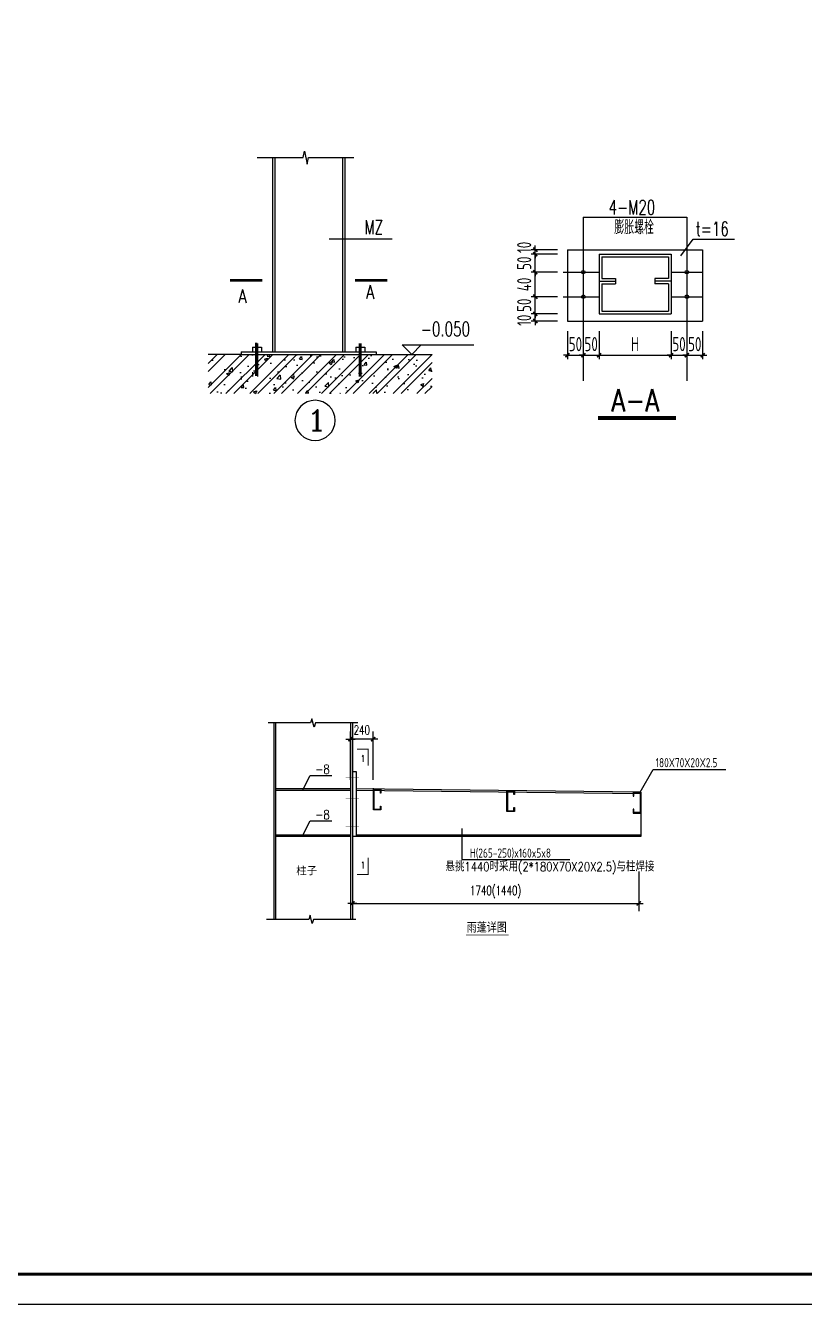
# Model space of a CAD drawing. Extents: x 2303022 to 2899168, y 17226141 to 18257813.
# Drawn here: x 2447836 to 2486394, y 17298137 to 17361442 of the extents above; entities that cross this region are included whole.
import ezdxf
from ezdxf.enums import TextEntityAlignment as Align

# ---------------------------------------------------------------- set-up
doc = ezdxf.new("R2010")
doc.units = 0
doc.header["$LTSCALE"] = 1000
doc.header["$MEASUREMENT"] = 0
doc.linetypes.add('CENTER2', pattern=[28.575, 19.05, -3.175, 3.175, -3.175])
doc.layers.get('Defpoints').update_dxf_attribs({"color": 250})
for name, color, linetype in [('03', 3, 'Continuous'), ('253', 253, 'Continuous'), ('3T_WOOD', 21, 'Continuous'), ('dim', 7, 'Continuous'), ('HYTK-GK', 7, 'Continuous'), ('L3', 3, 'Continuous'), ('OTHER', 7, 'Continuous'), ('PUB_DIM', 161, 'Continuous'), ('PUB_TEXT', 7, 'Continuous'), ('TK', 4, 'Continuous')]:
    doc.layers.add(name, color=color, linetype=linetype)
doc.layers.add('尺寸标注', color=9, linetype='Continuous', lineweight=18)
doc.styles.add('-宋体', font='', dxfattribs={"width": 0.8})
doc.styles.add('_HZHT', font='txt.shx', dxfattribs={"bigfont": 'HZHT.shx'})
doc.styles.add('_HZTXT', font='txt.shx', dxfattribs={"width": 0.8, "bigfont": 'hztxt.shx'})
doc.styles.add('_TSSDENG', font='TSSDENG', dxfattribs={"width": 0.666667})
doc.styles.add('COMP', font='COMPLEX.shx', dxfattribs={"bigfont": 'hztxt'})
doc.styles.add('DIM_FONT', font='SIMPLEX', dxfattribs={"width": 0.7, "bigfont": 'GBCBIG'})
doc.styles.add('ROMANS', font='romans', dxfattribs={"width": 0.65, "height": 231.275})
doc.styles.add('TSSD_Dimension', font='Tssdeng.shx', dxfattribs={"width": 0.7, "bigfont": 'hztxt.shx'})
doc.styles.add('TSSD_REIN', font='tssdeng.shx', dxfattribs={"width": 0.7, "bigfont": 'tssdchn.shx'})
doc.styles.get('-宋体').set_extended_font_data('SimSun')
doc.dimstyles.new('dimn', dxfattribs={"dimtxt": 300, "dimasz": 1, "dimexe": 250, "dimexo": 300, "dimgap": 150, "dimtad": 1, "dimdec": 0, "dimzin": 0, "dimdsep": 46, "dimtxsty": 'DIM_FONT', "dimblk": '_DIMX', "dimcen": 0, "dimdle": 100, "dimclrt": 7, "dimadec": 1, "dimazin": 0, "dimtfac": 1, "dimtdec": 0, "dimtix": 1, "dimtmove": 2, "dimatfit": 3, "dimldrblk": 'ARCHTICK', "dimfxl": 0, "dimtolj": 1, "dimtzin": 0, "dimarcsym": 0})
doc.dimstyles.new('TSSD_200_200', dxfattribs={"dimtxt": 700, "dimasz": 200, "dimexe": 200, "dimexo": 500, "dimgap": 200, "dimtad": 1, "dimdec": 0, "dimzin": 0, "dimdsep": 46, "dimtxsty": 'TSSD_Dimension', "dimblk": 'ARCHTICK', "dimblk1": 'ARCHTICK', "dimblk2": 'ARCHTICK', "dimcen": 0, "dimdle": 200, "dimclrt": 7, "dimadec": 0, "dimazin": 0, "dimtfac": 1, "dimtdec": 0, "dimtix": 1, "dimtmove": 2, "dimatfit": 3, "dimfxl": 0, "dimtolj": 1, "dimtzin": 0, "dimarcsym": 0})

# ---------------------------------------------------------------- blocks, each defined once
blk = doc.blocks.new('34321423432')
h = blk.add_hatch()
h.set_pattern_fill('AR-CONC', color=256, scale=167.215104, style=0)
h.set_pattern_definition([(50, (-910019.4, 7031483.9), (1199.36736, -104.93105), [125.41133, -1379.52461]), (355, (-910019.4, 7031483.9), (-232.01319, 1257.77886), [100.32906, -1103.61969]), (100.4514, (-909919.5, 7031475.2), (967.355064, 1152.84705), [106.583225, -1172.41551]), (46.1842, (-910019.4, 7031818.4), (1784.58823, -276.77279), [188.117, -2069.28691]), (96.6356, (-909870.7, 7031795.3), (1562.89722, 1628.87221), [159.87484, -1758.62299]), (351.1842, (-910019.4, 7031818.4), (1562.89594, 1628.87343), [150.4936, -1655.42953]), (21, (-909852.2, 7031734.75), (998.11875, -673.239597), [125.41133, -1379.52461]), (326, (-909852.2, 7031734.8), (406.85999, 1212.5604), [100.32906, -1103.61969]), (71.4514, (-909769, 7031678.6), (1404.97914, 539.319706), [106.583225, -1172.41551]), (37.5, (-910019.4, 7031483.93), (20.333115, 556.648804), [0, -1090.242478, 0, -1120.341197, 0, -1107.800064]), (7.5, (-910019.4, 7031483.9), (439.892, 659.515954), [0, -638.761697, 0, -1065.160213, 0, -422.218138]), (327.5, (-910392.3, 7031483.93), (892.631742, -37.715152), [0, -418.03776, 0, -1304.27781, 0, -1730.676327]), (317.5, (-910559.5, 7031483.9), (975.17536, 167.39065), [0, -543.44909, 0, -866.17424, 0, -1229.031015])])
h.paths.add_polyline_path([(8046545, 20759949), (8044472, 20759949), (8039456, 20759949), (8038228, 20759949), (8038228, 20758498), (8046545, 20758498)])
h = blk.add_hatch()
h.set_pattern_fill('ANSI32', color=256, scale=1672.15104, style=0)
h.set_pattern_definition([(45, (-910019.4, 7031483.9), (-443.396002, 443.396002), []), (45, (-909723.8, 7031483.9), (-443.396002, 443.396002), [])])
h.paths.add_polyline_path([(8046545, 20759949), (8044472, 20759949), (8039456, 20759949), (8038228, 20759949), (8038228, 20758498), (8046545, 20758498)])
for p, q in [((8045060, 20764234), (8042728, 20764234)), ((8040008, 20759153), (8040008, 20760380)), ((8040041, 20759153), (8040041, 20760380)), ((8040074, 20759131), (8040074, 20760358)), ((8043853, 20759131), (8043853, 20760358)), ((8043887, 20759131), (8043887, 20760358)), ((8043920, 20759131), (8043920, 20760358)), ((8039456, 20759949), (8038235, 20759949)), ((8044472, 20759949), (8046548, 20759949))]:
    blk.add_line(p, q)
at = {"const_width": 52.3}
blk.add_lwpolyline([(8041456, 20757499, 1), (8042949, 20757499, 1)], format="xyb", close=True, dxfattribs=at)
at = {"layer": '03'}
for p, q in [((8040056, 20767264), (8041756, 20767264)), ((8040626, 20767264), (8040626, 20760049)), ((8040710, 20767264), (8040710, 20760049)), ((8041756, 20767264), (8041812, 20767490)), ((8041812, 20767490), (8041909, 20767013)), ((8041909, 20767013), (8041956, 20767264)), ((8041956, 20767264), (8043645, 20767264)), ((8043218, 20767264), (8043218, 20760049)), ((8043302, 20767264), (8043302, 20760049)), ((8039456, 20760049), (8044472, 20760049)), ((8044472, 20760049), (8044472, 20759949)), ((8045436, 20760303), (8048095, 20760303)), ((8045791, 20759949), (8045436, 20760303)), ((8045791, 20759949), (8046146, 20760303)), ((8039456, 20759949), (8044472, 20759949)), ((8044689, 20759949), (8046251, 20759949)), ((8039456, 20759124), (8039456, 20759023))]:
    blk.add_line(p, q, dxfattribs=at)
at = {"layer": '03', "color": 2}
for p, q in [((8039874, 20760216), (8040208, 20760216)), ((8040208, 20760216), (8040208, 20760049)), ((8043720, 20760216), (8044054, 20760216)), ((8043720, 20760216), (8043720, 20760049)), ((8044054, 20760216), (8044054, 20760049)), ((8039874, 20759291), (8039874, 20759124))]:
    blk.add_line(p, q, dxfattribs=at)
at = {"layer": '03', "const_width": 100}
for points in [[(8039043, 20762704), (8040243, 20762704)], [(8043686, 20762704), (8044887, 20762704)]]:
    blk.add_lwpolyline(points, dxfattribs=at)
at = {"layer": 'PUB_DIM'}
for p, q in [((8039456, 20760049), (8039456, 20759949)), ((8039874, 20760216), (8039874, 20760049))]:
    blk.add_line(p, q, dxfattribs=at)
at = {"style": 'COMP', "width": 2.333333}
blk.add_attdef('1', text='', height=762, dxfattribs=at).set_placement((8041875, 20757127), (8042637, 20757127), align=Align.FIT)
at = {"layer": 'L3', "style": 'ROMANS'}
for s, height, width, p in [('MZ', 525, 0.7, (8044031, 20764411)), ('A', 502, 0.8, (8039349, 20761861)), ('A', 502, 0.8, (8044096, 20762017))]:
    blk.add_text(s, height=height, dxfattribs=dict(at, width=width)).set_placement(p)
at = {"layer": 'L3', "style": 'ROMANS', "width": 0.7}
blk.add_text('-0.050', height=525, dxfattribs=at).set_placement((8046131, 20760472, 0), align=Align.BOTTOM_LEFT)
blk = doc.blocks.new('_ArchTick')
at = {"color": 0, "linetype": 'ByBlock', "const_width": 0.4}
blk.add_lwpolyline([(-0.5, -0.5), (0.5, 0.5)], dxfattribs=at)
blk = doc.blocks.new('*D723')
at = {"layer": 'Defpoints', "color": 0}
for p in [(8055535, 20747006), (8056121, 20747006), (8056121, 20745737)]:
    blk.add_point(p, dxfattribs=at)
at = {"layer": 'dim', "color": 0, "lineweight": -2}
for p, q in [((8055535, 20746631), (8055535, 20745587)), ((8056121, 20746631), (8056121, 20745587)), ((8055535, 20745737), (8055385, 20745737)), ((8055535, 20745737), (8056121, 20745737)), ((8056121, 20745737), (8056271, 20745737))]:
    blk.add_line(p, q, dxfattribs=at)
at = {"layer": 'dim', "color": 0, "lineweight": -2, "xscale": 150, "yscale": 150, "zscale": 150}
blk.add_blockref('_ArchTick', (8055535, 20745737), dxfattribs=at)
at = {"layer": 'dim', "color": 0, "lineweight": -2, "xscale": 150, "yscale": 150, "zscale": 150, "rotation": 180}
blk.add_blockref('_ArchTick', (8056121, 20745737), dxfattribs=at)
at = {"layer": 'dim', "color": 7, "insert": (8055828, 20746150), "char_height": 525, "attachment_point": 5, "style": 'TSSD_Dimension'}
blk.add_mtext('\\A1;50', dxfattribs=at)
blk = doc.blocks.new('*D724')
at = {"layer": 'Defpoints', "color": 0}
for p in [(8059967, 20747006), (8060552, 20747006), (8060552, 20745737)]:
    blk.add_point(p, dxfattribs=at)
at = {"layer": 'dim', "color": 0, "lineweight": -2}
for p, q in [((8059967, 20746631), (8059967, 20745587)), ((8060552, 20746631), (8060552, 20745587)), ((8059967, 20745737), (8059817, 20745737)), ((8059967, 20745737), (8060552, 20745737)), ((8060552, 20745737), (8060702, 20745737))]:
    blk.add_line(p, q, dxfattribs=at)
at = {"layer": 'dim', "color": 0, "lineweight": -2, "xscale": 150, "yscale": 150, "zscale": 150}
blk.add_blockref('_ArchTick', (8059967, 20745737), dxfattribs=at)
at = {"layer": 'dim', "color": 0, "lineweight": -2, "xscale": 150, "yscale": 150, "zscale": 150, "rotation": 180}
blk.add_blockref('_ArchTick', (8060552, 20745737), dxfattribs=at)
at = {"layer": 'dim', "color": 7, "insert": (8060259, 20746150), "char_height": 525, "attachment_point": 5, "style": 'TSSD_Dimension'}
blk.add_mtext('\\A1;50', dxfattribs=at)
blk = doc.blocks.new('*D725')
at = {"layer": 'Defpoints', "color": 0}
for p in [(8056121, 20747006), (8056706, 20747006), (8056706, 20745737)]:
    blk.add_point(p, dxfattribs=at)
at = {"layer": 'dim', "color": 0, "lineweight": -2}
for p, q in [((8056121, 20746631), (8056121, 20745587)), ((8056706, 20746631), (8056706, 20745587)), ((8056121, 20745737), (8055971, 20745737)), ((8056121, 20745737), (8056706, 20745737)), ((8056706, 20745737), (8056856, 20745737))]:
    blk.add_line(p, q, dxfattribs=at)
at = {"layer": 'dim', "color": 0, "lineweight": -2, "xscale": 150, "yscale": 150, "zscale": 150}
blk.add_blockref('_ArchTick', (8056121, 20745737), dxfattribs=at)
at = {"layer": 'dim', "color": 0, "lineweight": -2, "xscale": 150, "yscale": 150, "zscale": 150, "rotation": 180}
blk.add_blockref('_ArchTick', (8056706, 20745737), dxfattribs=at)
at = {"layer": 'dim', "color": 7, "insert": (8056413, 20746150), "char_height": 525, "attachment_point": 5, "style": 'TSSD_Dimension'}
blk.add_mtext('\\A1;50', dxfattribs=at)
blk = doc.blocks.new('*D726')
at = {"layer": 'Defpoints', "color": 0}
for p in [(8059381, 20747006), (8059967, 20747006), (8059967, 20745737)]:
    blk.add_point(p, dxfattribs=at)
at = {"layer": 'dim', "color": 0, "lineweight": -2}
for p, q in [((8059381, 20746631), (8059381, 20745587)), ((8059967, 20746631), (8059967, 20745587)), ((8059381, 20745737), (8059231, 20745737)), ((8059381, 20745737), (8059967, 20745737)), ((8059967, 20745737), (8060117, 20745737))]:
    blk.add_line(p, q, dxfattribs=at)
at = {"layer": 'dim', "color": 0, "lineweight": -2, "xscale": 150, "yscale": 150, "zscale": 150}
blk.add_blockref('_ArchTick', (8059381, 20745737), dxfattribs=at)
at = {"layer": 'dim', "color": 0, "lineweight": -2, "xscale": 150, "yscale": 150, "zscale": 150, "rotation": 180}
blk.add_blockref('_ArchTick', (8059967, 20745737), dxfattribs=at)
at = {"layer": 'dim', "color": 7, "insert": (8059674, 20746150), "char_height": 525, "attachment_point": 5, "style": 'TSSD_Dimension'}
blk.add_mtext('\\A1;50', dxfattribs=at)
blk = doc.blocks.new('*D727')
at = {"layer": 'Defpoints', "color": 0}
for p in [(8054339, 20747274), (8055535, 20747274), (8055535, 20747006)]:
    blk.add_point(p, dxfattribs=at)
at = {"layer": 'dim', "color": 0, "lineweight": -2}
for p, q in [((8055160, 20747274), (8054189, 20747274)), ((8054339, 20747274), (8054339, 20747424)), ((8054339, 20747006), (8054339, 20747274)), ((8055160, 20747006), (8054189, 20747006)), ((8054339, 20747006), (8054339, 20746856))]:
    blk.add_line(p, q, dxfattribs=at)
at = {"layer": 'dim', "color": 0, "lineweight": -2, "xscale": 150, "yscale": 150, "zscale": 150}
for p, rotation in [((8054339, 20747274), 270), ((8054339, 20747006), 90)]:
    blk.add_blockref('_ArchTick', p, dxfattribs=dict(at, rotation=rotation))
at = {"layer": 'dim', "color": 7, "insert": (8053926, 20747036), "char_height": 525, "attachment_point": 5, "rotation": 90, "style": 'TSSD_Dimension'}
blk.add_mtext('\\A1;10', dxfattribs=at)
blk = doc.blocks.new('*D728')
at = {"layer": 'Defpoints', "color": 0}
for p in [(8054339, 20748820), (8055535, 20748820), (8055535, 20747911)]:
    blk.add_point(p, dxfattribs=at)
at = {"layer": 'dim', "color": 0, "lineweight": -2}
for p, q in [((8055160, 20748820), (8054189, 20748820)), ((8054339, 20747761), (8054339, 20748970)), ((8055160, 20747911), (8054189, 20747911))]:
    blk.add_line(p, q, dxfattribs=at)
at = {"layer": 'dim', "color": 0, "lineweight": -2, "xscale": 150, "yscale": 150, "zscale": 150}
for p, rotation in [((8054339, 20748820), 90), ((8054339, 20747911), 270)]:
    blk.add_blockref('_ArchTick', p, dxfattribs=dict(at, rotation=rotation))
at = {"layer": 'dim', "color": 7, "insert": (8053926, 20748365), "char_height": 525, "attachment_point": 5, "rotation": 90, "style": 'TSSD_Dimension'}
blk.add_mtext('\\A1;40', dxfattribs=at)
blk = doc.blocks.new('*D729')
at = {"layer": 'Defpoints', "color": 0}
for p in [(8054339, 20749489), (8055535, 20749489), (8055535, 20748820)]:
    blk.add_point(p, dxfattribs=at)
at = {"layer": 'dim', "color": 0, "lineweight": -2}
for p, q in [((8054339, 20749489), (8054339, 20749639)), ((8055160, 20749489), (8054189, 20749489)), ((8054339, 20748820), (8054339, 20749489)), ((8055160, 20748820), (8054189, 20748820)), ((8054339, 20748820), (8054339, 20748670))]:
    blk.add_line(p, q, dxfattribs=at)
at = {"layer": 'dim', "color": 0, "lineweight": -2, "xscale": 150, "yscale": 150, "zscale": 150}
for p, rotation in [((8054339, 20749489), 270), ((8054339, 20748820), 90)]:
    blk.add_blockref('_ArchTick', p, dxfattribs=dict(at, rotation=rotation))
at = {"layer": 'dim', "color": 7, "insert": (8053926, 20749155), "char_height": 525, "attachment_point": 5, "rotation": 90, "style": 'TSSD_Dimension'}
blk.add_mtext('\\A1;50', dxfattribs=at)
blk = doc.blocks.new('*D730')
at = {"layer": 'Defpoints', "color": 0}
for p in [(8054339, 20749656), (8055535, 20749656), (8055535, 20749489)]:
    blk.add_point(p, dxfattribs=at)
at = {"layer": 'dim', "color": 0, "lineweight": -2}
for p, q in [((8055160, 20749656), (8054189, 20749656)), ((8054339, 20749656), (8054339, 20749806)), ((8054339, 20749489), (8054339, 20749656)), ((8055160, 20749489), (8054189, 20749489)), ((8054339, 20749489), (8054339, 20749339))]:
    blk.add_line(p, q, dxfattribs=at)
at = {"layer": 'dim', "color": 0, "lineweight": -2, "xscale": 150, "yscale": 150, "zscale": 150}
for p, rotation in [((8054339, 20749656), 270), ((8054339, 20749489), 90)]:
    blk.add_blockref('_ArchTick', p, dxfattribs=dict(at, rotation=rotation))
at = {"layer": 'dim', "color": 7, "insert": (8053926, 20749742), "char_height": 525, "attachment_point": 5, "rotation": 90, "style": 'TSSD_Dimension'}
blk.add_mtext('\\A1;10', dxfattribs=at)
blk = doc.blocks.new('*D731')
at = {"layer": 'Defpoints', "color": 0}
for p in [(8054339, 20747911), (8055535, 20747911), (8055535, 20747274)]:
    blk.add_point(p, dxfattribs=at)
at = {"layer": 'dim', "color": 0, "lineweight": -2}
for p, q in [((8055160, 20747911), (8054189, 20747911)), ((8054339, 20747911), (8054339, 20748061)), ((8054339, 20747274), (8054339, 20747911)), ((8055160, 20747274), (8054189, 20747274)), ((8054339, 20747274), (8054339, 20747124))]:
    blk.add_line(p, q, dxfattribs=at)
at = {"layer": 'dim', "color": 0, "lineweight": -2, "xscale": 150, "yscale": 150, "zscale": 150}
for p, rotation in [((8054339, 20747911), 270), ((8054339, 20747274), 90)]:
    blk.add_blockref('_ArchTick', p, dxfattribs=dict(at, rotation=rotation))
at = {"layer": 'dim', "color": 7, "insert": (8053926, 20747592), "char_height": 525, "attachment_point": 5, "rotation": 90, "style": 'TSSD_Dimension'}
blk.add_mtext('\\A1;50', dxfattribs=at)
blk = doc.blocks.new('_DIMX')
blk.add_line((-150, 0), (150, 0))
at = {"const_width": 50}
blk.add_lwpolyline([(-70, -70), (70, 70)], dxfattribs=at)
blk = doc.blocks.new('*D733')
at = {"layer": 'Defpoints', "color": 0}
for p in [(324063, -264490), (333513, -264490), (333513, -265843)]:
    blk.add_point(p, dxfattribs=at)
at = {"layer": 'PUB_DIM', "color": 0, "lineweight": -2}
for p, q in [((324063, -264790), (324063, -266093)), ((333513, -264790), (333513, -266093)), ((324064, -265843), (333512, -265843))]:
    blk.add_line(p, q, dxfattribs=at)
at = {"layer": 'PUB_DIM', "color": 0, "lineweight": -2, "rotation": 180}
blk.add_blockref('_DIMX', (324063, -265843), dxfattribs=at)
at = {"layer": 'PUB_DIM', "color": 0, "lineweight": -2}
blk.add_blockref('_DIMX', (333513, -265843), dxfattribs=at)
at = {"layer": 'PUB_DIM', "color": 7, "insert": (328788, -265465), "char_height": 300, "attachment_point": 5, "style": 'DIM_FONT'}
blk.add_mtext('\\A1;1740(1440)', dxfattribs=at)
blk = doc.blocks.new('*D734')
at = {"layer": 'Defpoints', "color": 0}
for p in [(324000, -260420), (324000, -262063), (324747, -262063)]:
    blk.add_point(p, dxfattribs=at)
at = {"layer": 'PUB_DIM', "color": 0, "lineweight": -2}
for p, q in [((324000, -261763), (324000, -260170)), ((324747, -261763), (324747, -260170)), ((323999, -260420), (323998, -260420)), ((324747, -260420), (324000, -260420)), ((324748, -260420), (324749, -260420))]:
    blk.add_line(p, q, dxfattribs=at)
blk.add_blockref('_DIMX', (324000, -260420), dxfattribs=at)
at = {"layer": 'PUB_DIM', "color": 0, "lineweight": -2, "rotation": 180}
blk.add_blockref('_DIMX', (324747, -260420), dxfattribs=at)
at = {"layer": 'PUB_DIM', "color": 7, "insert": (324373, -260120), "char_height": 300, "attachment_point": 5, "style": 'DIM_FONT'}
blk.add_mtext('\\A1;240', dxfattribs=at)
blk = doc.blocks.new('GeYuanFrame_45815778', base_point=(20.09, 4.53))
at = {"layer": 'TK'}
blk.add_lwpolyline([(20.09, 4.53), (20.09, 598.53), (1071.09, 598.53), (1071.09, 4.53)], close=True, dxfattribs=at)
at = {"layer": 'TK', "const_width": 1}
blk.add_lwpolyline([(45.09, 588.53), (1061.09, 588.53), (1061.09, 14.53), (45.09, 14.53)], close=True, dxfattribs=at)
blk = doc.blocks.new('WE4QW3Q13Q131222')
at = {"layer": '03', "color": 1, "linetype": 'CENTER2'}
for p, q in [((8056120.69, 20750858.36), (8056120.69, 20744788.71)), ((8059966.64, 20750858.36), (8059966.64, 20744788.71)), ((8055379.36, 20748820.26), (8056705.95, 20748820.26)), ((8059381.39, 20748820.26), (8060551.89, 20748820.26)), ((8055379.36, 20747910.61), (8056705.95, 20747910.61)), ((8059381.39, 20747910.61), (8060551.89, 20747910.61))]:
    blk.add_line(p, q, dxfattribs=at)
at = {"layer": '03'}
for p, q in [((8055535.44, 20749656.34), (8060551.89, 20749656.34)), ((8055535.44, 20749656.34), (8055535.44, 20747005.98)), ((8060551.89, 20749656.34), (8060551.89, 20747005.98)), ((8056705.95, 20749489.12), (8056705.95, 20747273.52)), ((8056705.95, 20749489.12), (8059381.39, 20749489.12)), ((8056806.27, 20749388.79), (8056806.27, 20748585.16)), ((8056806.27, 20749388.79), (8059281.06, 20749388.79)), ((8059281.06, 20749388.79), (8059281.06, 20748585.16)), ((8059381.39, 20749489.12), (8059381.39, 20747273.52)), ((8056806.27, 20748585.16), (8057315.65, 20748585.16)), ((8057315.65, 20748585.16), (8057315.65, 20748384.5)), ((8058771.68, 20748585.16), (8058771.68, 20748384.5)), ((8059281.06, 20748585.16), (8058771.68, 20748585.16)), ((8056705.95, 20748484.83), (8057315.65, 20748484.83)), ((8056806.27, 20748384.5), (8056806.27, 20747373.85)), ((8056806.27, 20748384.5), (8057315.65, 20748384.5)), ((8059381.39, 20748484.83), (8058771.68, 20748484.83)), ((8059281.06, 20748384.5), (8058771.68, 20748384.5)), ((8059281.06, 20748384.5), (8059281.06, 20747373.85)), ((8056705.95, 20747273.52), (8059381.39, 20747273.52)), ((8056806.27, 20747373.85), (8059281.06, 20747373.85)), ((8055535.44, 20747005.98), (8060551.89, 20747005.98))]:
    blk.add_line(p, q, dxfattribs=at)
for centre in [(8056120.69, 20748820.26), (8059966.64, 20748820.26), (8056120.69, 20747910.61), (8059966.64, 20747910.61)]:
    blk.add_circle(centre, 66.89, dxfattribs=at)
at = {"layer": '253'}
for p, q in [((8059742.21, 20749429.53), (8060204, 20750049.96)), ((8060204, 20750049.96), (8061733.23, 20750049.96))]:
    blk.add_line(p, q, dxfattribs=at)
at = {"layer": 'dim'}
for p, q in [((8056705.95, 20746630.98), (8056705.95, 20745587.42)), ((8059381.39, 20746630.98), (8059381.39, 20745587.42)), ((8056555.95, 20745737.42), (8059531.39, 20745737.42))]:
    blk.add_line(p, q, dxfattribs=at)
at = {"layer": 'L3'}
blk.add_line((8056120.69, 20750858.36), (8059966.64, 20750858.36), dxfattribs=at)
at = {"layer": 'L3', "const_width": 150.49}
blk.add_lwpolyline([(8059565.55, 20743408.31), (8056660.8, 20743408.31)], dxfattribs=at)
at = {"layer": 'dim', "xscale": 150, "yscale": 150, "zscale": 150, "rotation": 180}
blk.add_blockref('_ArchTick', (8056705.95, 20745737.42), dxfattribs=at)
at = {"layer": 'dim', "xscale": 150, "yscale": 150, "zscale": 150}
blk.add_blockref('_ArchTick', (8059381.39, 20745737.42), dxfattribs=at)
at = {"layer": 'dim', "color": 7, "insert": (8058043.67, 20746149.92), "char_height": 525, "attachment_point": 5, "style": 'TSSD_Dimension'}
blk.add_mtext('\\A1;H', dxfattribs=at)
at = {"layer": 'L3'}
for s, height, style, width, p in [('4-M20', 525, 'ROMANS', 0.7, (8057060.75, 20750966.62)), ('膨胀螺栓', 525, 'TSSD_REIN', 0.7, (8057272.89, 20750228.96)), ('t=16', 525, 'ROMANS', 0.7, (8060295.82, 20750165.45)), ('A-A', 836.076, 'ROMANS', 0.8, (8057164.16, 20743645.07))]:
    blk.add_text(s, height=height, dxfattribs=dict(at, style=style, width=width)).set_placement(p)
at = {"layer": 'dim'}
for base, p1, p2, picture, middle in [((8054338.53, 20749656.34), (8055535.44, 20749489.12), (8055535.44, 20749656.34), '*D730', (8053926.03, 20749741.96)), ((8054338.53, 20747273.52), (8055535.44, 20747005.98), (8055535.44, 20747273.52), '*D727', (8053926.03, 20747035.83))]:
    dim = blk.add_linear_dim(base=base, p1=p1, p2=p2, angle=90, text='10', dimstyle='TSSD_200_200', override={"dimscale": 0.75, "dimlfac": 1.333333}, dxfattribs=at)
    dim.commit()
    dim.dimension.update_dxf_attribs({"geometry": picture, "text_midpoint": middle, "dimtype": 128})
for base, p1, p2, text, picture, middle in [((8054338.53, 20749489.12), (8055535.44, 20748820.26), (8055535.44, 20749489.12), '50', '*D729', (8053926.03, 20749154.69)), ((8054338.53, 20748820.26), (8055535.44, 20747910.61), (8055535.44, 20748820.26), '40', '*D728', (8053926.03, 20748365.44)), ((8054338.53, 20747910.61), (8055535.44, 20747273.52), (8055535.44, 20747910.61), '50', '*D731', (8053926.03, 20747592.07))]:
    dim = blk.add_linear_dim(base=base, p1=p1, p2=p2, angle=90, text=text, dimstyle='TSSD_200_200', override={"dimscale": 0.75, "dimlfac": 1.333333}, dxfattribs=at)
    dim.commit()
    dim.dimension.update_dxf_attribs({"geometry": picture, "text_midpoint": middle})
for base, p1, p2, picture, middle in [((8056120.69, 20745737.42), (8055535.44, 20747005.98), (8056120.69, 20747005.98), '*D723', (8055828.07, 20746149.92)), ((8056705.95, 20745737.42), (8056120.69, 20747005.98), (8056705.95, 20747005.98), '*D725', (8056413.32, 20746149.92)), ((8059966.64, 20745737.42), (8059381.39, 20747005.98), (8059966.64, 20747005.98), '*D726', (8059674.01, 20746149.92)), ((8060551.89, 20745737.42), (8059966.64, 20747005.98), (8060551.89, 20747005.98), '*D724', (8060259.27, 20746149.92))]:
    dim = blk.add_linear_dim(base=base, p1=p1, p2=p2, text='50', dimstyle='TSSD_200_200', override={"dimscale": 0.75, "dimlfac": 1.333333}, dxfattribs=at)
    dim.commit()
    dim.dimension.update_dxf_attribs({"geometry": picture, "text_midpoint": middle})
blk = doc.blocks.new('ERREDF')
for p, q in [((321462.9, -259886), (321462.9, -266370.4)), ((321525.9, -259886), (321525.9, -266370.4)), ((324000, -259886), (324000, -266370.4)), ((324063, -259886), (324063, -266370.4)), ((322414.3, -262113.1), (322668, -261619.2)), ((322668, -261619.2), (323384.8, -261619.2)), ((324063, -261487.1), (324189, -261487.1)), ((324189, -261487.1), (324189, -263637.7)), ((333556.2, -262176), (333990.1, -261425.1)), ((333990.1, -261425.1), (336389.8, -261425.1)), ((324000, -262062.7), (321525.9, -262062.7)), ((333576, -262176.3), (324189, -262062.7)), ((324747, -262042.1), (324747, -262758.2)), ((324000, -262113.1), (321525.9, -262113.1)), ((333576, -262226.7), (324189, -262113.1)), ((333576, -262176.3), (333576, -263637.7)), ((322414.3, -263611.8), (322668, -263117.8)), ((322668, -263117.8), (323384.8, -263117.8)), ((324000, -263587.3), (321525.9, -263587.3)), ((324000, -263637.7), (321525.9, -263637.7)), ((333576, -263637.7), (324063, -263637.7)), ((333576, -263587.3), (324189, -263587.3))]:
    blk.add_line(p, q)
for points, const_width in [([(323843.5, -261674.8), (324284.2, -261674.8)], 12.6), ([(323843.5, -262377.5), (324284.2, -262377.5)], 12.6), ([(323843.5, -263300.9), (324284.2, -263300.9)], 12.6), ([(327807.6, -266884.6), (329219.3, -266884.6)], 18.9)]:
    blk.add_lwpolyline(points, dxfattribs=dict(const_width=const_width))
for points in [[(325002.9, -262630.1), (325002.9, -262756.1), (324754.8, -262756.1), (324754.8, -262072.5), (325002.9, -262072.5), (325002.9, -262198.5), (324984, -262198.5), (324984, -262091.4), (324773.7, -262091.4), (324773.7, -262737.2), (324984, -262737.2), (324984, -262630.1)], [(329406.2, -262680.4), (329406.2, -262806.4), (329158.1, -262806.4), (329158.1, -262122.8), (329406.2, -262122.8), (329406.2, -262248.8), (329387.3, -262248.8), (329387.3, -262141.7), (329177, -262141.7), (329177, -262787.5), (329387.3, -262787.5), (329387.3, -262680.4)], [(333327.9, -262733.9), (333327.9, -262859.9), (333576, -262859.9), (333576, -262176.3), (333327.9, -262176.3), (333327.9, -262302.3), (333346.8, -262302.3), (333346.8, -262195.2), (333557.1, -262195.2), (333557.1, -262841), (333346.8, -262841), (333346.8, -262733.9)]]:
    blk.add_lwpolyline(points, close=True)
blk.add_lwpolyline([(327677.6, -263372.3), (327677.6, -264392.3), (331238.3, -264392.3)])
at = {"layer": 'OTHER'}
for p, q in [((322681, -259886), (321286.5, -259886)), ((322725.1, -259747.4), (322681, -259886)), ((322800.7, -260024.6), (322725.1, -259747.4)), ((322844.8, -259886), (322800.7, -260024.6)), ((324239.4, -259886), (322844.8, -259886)), ((322662.1, -266231.8), (322618, -266370.4)), ((322737.7, -266509), (322662.1, -266231.8)), ((322618, -266370.4), (321223.5, -266370.4)), ((322781.8, -266370.4), (322737.7, -266509)), ((324176.4, -266370.4), (322781.8, -266370.4))]:
    blk.add_line(p, q, dxfattribs=at)
at = {"layer": 'PUB_DIM', "const_width": 31.5}
for points in [[(324213.8, -260749.8), (324578.9, -260749.8), (324578.9, -261299.4)], [(324213.8, -264886.6), (324578.9, -264886.6), (324578.9, -264337)]]:
    blk.add_lwpolyline(points, dxfattribs=at)
at = {"layer": 'PUB_TEXT', "width": 0.8}
for s, height, style, p in [('1', 220.5, '_HZHT', (324337.5, -261171.5)), ('-8', 301.6, '_HZHT', (322835.4, -261565.2)), ('-8', 301.6, '_HZHT', (322835.4, -263063.9)), ('1', 220.5, '_HZHT', (324337.5, -264685.4)), ('雨蓬详图', 302.4, '-宋体', (327835.1, -266774.2, 189.3))]:
    blk.add_text(s, height=height, dxfattribs=dict(at, style=style)).set_placement(p)
at = {"layer": 'PUB_TEXT', "style": '-宋体'}
blk.add_text('柱子', height=252, dxfattribs=at).set_placement((322208.7, -264884.9))
at = {"layer": '尺寸标注', "color": 7}
for s, style, width, p in [('180X70X20X2.5', '_TSSDENG', 0.77768, (334069.3, -261347.7)), ('H(265-250)x160x5x8', '_TSSDENG', 0.77768, (327940.7, -264331.4)), ('悬挑1440时采用(2*180X70X20X2.5)与柱焊接', '_HZTXT', 0.8, (327133.2, -264781.6))]:
    blk.add_text(s, height=301.6, dxfattribs=dict(at, style=style, width=width)).set_placement(p)
at = {"layer": 'PUB_DIM'}
for p1, p2, distance, text, picture, middle in [((324747, -262062.7), (324000, -262062.7), -1642.4, '240', '*D734', (324373.5, -260120.3)), ((324063, -264490.2), (333513, -264490.2), -1353.1, '1740(1440)', '*D733', (328788, -265464.8))]:
    dim = blk.add_aligned_dim(p1=p1, p2=p2, distance=distance, text=text, dimstyle='dimn', override={"dimlfac": 0.33333}, dxfattribs=at)
    dim.commit()
    dim.dimension.update_dxf_attribs({"geometry": picture, "text_midpoint": middle})

msp = doc.modelspace()

# ---------------------------------------------------------------- block references
at = {"xscale": 1.499999962747097, "yscale": 1.499999962747097, "zscale": 1.4999999625}
msp.add_blockref('ERREDF', (1977923.9, 17716751.2), dxfattribs=at)
at = {"layer": '3T_WOOD', "xscale": 150, "yscale": 150, "zscale": 150}
msp.add_blockref('GeYuanFrame_45815778', (2372197.2, 17298137.5), dxfattribs=at)
at = {"layer": 'HYTK-GK', "xscale": 1.33333329949528, "yscale": 1.333333302289248, "zscale": 1.3333333}
msp.add_blockref('34321423432', (-8260768.6, -10334768.3), dxfattribs=at).add_auto_attribs({'1': '1'})
msp.add_blockref('WE4QW3Q13Q131222', (-8266047.4, -10315858.7), dxfattribs=at)

doc.saveas('drawing.dxf')
